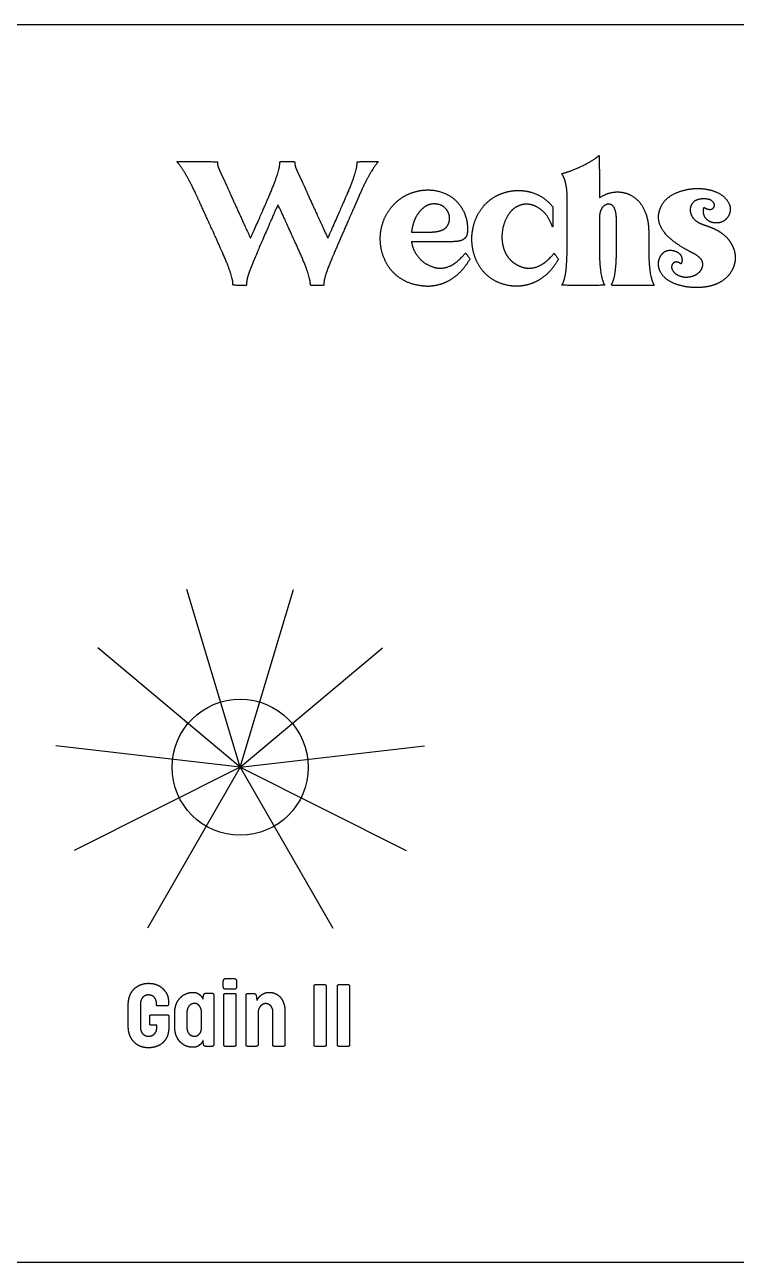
# Model space of a CAD drawing. Header units: millimetres. Extents: x 0 to 500, y 0 to 100.
# Drawn here: x 372.6 to 430.1, y 0 to 100 of the extents above; entities that cross this region are included whole.
import ezdxf

# ---------------------------------------------------------------- set-up
doc = ezdxf.new("R2010")
doc.units = ezdxf.units.MM
for name, color, linetype in [('Clone006', 7, 'CONTINUOUS'), ('ShapeString011', 7, 'CONTINUOUS'), ('ShapeString018', 7, 'CONTINUOUS'), ('Sketch', 7, 'CONTINUOUS')]:
    doc.layers.add(name, color=color, linetype=linetype)

msp = doc.modelspace()

# ---------------------------------------------------------------- linework, layer by layer
at = {"layer": 'Clone006'}
for q in [(385.7, 54.37), (394.3, 54.37), (378.51, 49.64), (401.49, 49.64), (375.1, 41.74), (404.9, 41.74), (376.6, 33.27), (382.5, 27.01), (397.5, 27.01), (403.4, 33.27)]:
    msp.add_line((390, 40), q, dxfattribs=at)
at = {"layer": 'ShapeString011'}
for p, q in [((388.64, 22.26), (388.64, 22.71)), ((388.87, 22.93), (389.5, 22.93)), ((389.5, 22.06), (388.87, 22.06)), ((389.7, 22.71), (389.7, 22.26)), ((395.97, 17.58), (395.97, 22.3)), ((396.1, 22.44), (396.82, 22.44)), ((396.95, 22.3), (396.95, 17.58)), ((397.86, 17.58), (397.86, 22.3)), ((397.99, 22.44), (398.71, 22.44)), ((398.84, 22.3), (398.84, 17.58)), ((384.2, 21.14), (384.2, 20.85)), ((387, 21.27), (387.05, 21.59)), ((387.23, 21.74), (387.73, 21.74)), ((387.86, 21.6), (387.86, 17.58)), ((388.68, 17.58), (388.68, 21.6)), ((388.82, 21.73), (389.53, 21.73)), ((389.66, 21.6), (389.66, 17.58)), ((390.48, 17.58), (390.48, 21.58)), ((390.6, 21.72), (391.1, 21.72)), ((391.28, 21.59), (391.36, 21.16)), ((380.96, 19.07), (380.96, 20.82)), ((381.94, 20.85), (381.94, 19.03)), ((382.8, 20), (384.1, 20)), ((383.24, 20.81), (383.24, 20.91)), ((384.11, 20.72), (383.35, 20.72)), ((384.72, 18.97), (384.72, 20.19)), ((385.7, 20.23), (385.7, 18.93)), ((386.88, 18.98), (386.88, 20.19)), ((391.45, 20.25), (391.45, 17.58)), ((392.64, 17.58), (392.64, 20.29)), ((393.62, 20.24), (393.62, 17.58)), ((382.69, 19.28), (382.69, 19.87)), ((383.26, 19.15), (382.8, 19.15)), ((383.26, 18.94), (383.26, 19.15)), ((384.23, 19.86), (384.23, 18.96)), ((387.05, 17.58), (387, 17.92)), ((387.73, 17.44), (387.22, 17.44)), ((389.53, 17.44), (388.82, 17.44)), ((391.27, 17.44), (390.6, 17.44)), ((393.49, 17.44), (392.76, 17.44)), ((396.82, 17.44), (396.1, 17.44)), ((398.71, 17.44), (397.99, 17.44))]:
    msp.add_line(p, q, dxfattribs=at)
for points in [[(381.07, 21.5), (381.18, 21.81), (381.39, 22.04)], [(381.39, 22.04), (381.6, 22.27), (381.9, 22.4)], [(381.9, 22.4), (382.21, 22.54), (382.6, 22.54)], [(382.6, 22.54), (383.01, 22.54), (383.32, 22.4)], [(383.32, 22.4), (383.62, 22.26), (383.81, 22.05)], [(383.81, 22.05), (384.01, 21.84), (384.11, 21.6)], [(388.64, 22.71), (388.64, 22.8), (388.69, 22.87)], [(388.7, 22.1), (388.64, 22.15), (388.64, 22.26)], [(388.69, 22.87), (388.74, 22.93), (388.87, 22.93)], [(388.87, 22.06), (388.76, 22.06), (388.7, 22.1)], [(389.5, 22.93), (389.6, 22.93), (389.65, 22.87)], [(389.64, 22.1), (389.59, 22.06), (389.5, 22.06)], [(389.7, 22.26), (389.7, 22.14), (389.64, 22.1)], [(389.65, 22.87), (389.7, 22.81), (389.7, 22.71)], [(395.97, 22.3), (395.97, 22.44), (396.1, 22.44)], [(396.82, 22.44), (396.95, 22.44), (396.95, 22.3)], [(397.86, 22.3), (397.86, 22.44), (397.99, 22.44)], [(398.71, 22.44), (398.84, 22.44), (398.84, 22.3)], [(380.96, 20.82), (380.96, 21.18), (381.07, 21.5)], [(381.98, 21.14), (381.94, 21.01), (381.94, 20.85)], [(382.11, 21.38), (382.02, 21.28), (381.98, 21.14)], [(382.31, 21.54), (382.19, 21.48), (382.11, 21.38)], [(382.58, 21.6), (382.43, 21.6), (382.31, 21.54)], [(382.85, 21.55), (382.73, 21.6), (382.58, 21.6)], [(383.05, 21.42), (382.97, 21.51), (382.85, 21.55)], [(383.19, 21.2), (383.14, 21.33), (383.05, 21.42)], [(383.24, 20.91), (383.24, 21.07), (383.19, 21.2)], [(384.11, 21.6), (384.2, 21.35), (384.2, 21.14)], [(384.82, 20.81), (384.93, 21.11), (385.12, 21.33)], [(385.12, 21.33), (385.32, 21.55), (385.59, 21.68)], [(385.59, 21.68), (385.86, 21.81), (386.19, 21.81)], [(386.19, 21.81), (386.34, 21.81), (386.47, 21.77)], [(386.47, 21.77), (386.59, 21.73), (386.69, 21.65)], [(386.69, 21.65), (386.79, 21.58), (386.86, 21.48)], [(386.86, 21.48), (386.94, 21.38), (387, 21.27)], [(387.05, 21.59), (387.09, 21.74), (387.23, 21.74)], [(387.73, 21.74), (387.79, 21.74), (387.83, 21.7)], [(387.83, 21.7), (387.86, 21.67), (387.86, 21.6)], [(388.68, 21.6), (388.68, 21.66), (388.72, 21.69)], [(388.72, 21.69), (388.76, 21.73), (388.82, 21.73)], [(389.53, 21.73), (389.59, 21.73), (389.63, 21.69)], [(389.63, 21.69), (389.66, 21.66), (389.66, 21.6)], [(390.48, 21.58), (390.48, 21.65), (390.51, 21.69)], [(390.51, 21.69), (390.55, 21.72), (390.6, 21.72)], [(391.1, 21.72), (391.25, 21.72), (391.28, 21.59)], [(391.36, 21.16), (391.44, 21.3), (391.53, 21.42)], [(391.53, 21.42), (391.63, 21.54), (391.75, 21.63)], [(391.75, 21.63), (391.87, 21.71), (392.01, 21.76)], [(392.01, 21.76), (392.16, 21.81), (392.32, 21.81)], [(392.32, 21.81), (392.6, 21.81), (392.84, 21.71)], [(392.84, 21.71), (393.08, 21.61), (393.25, 21.41)], [(393.25, 21.41), (393.42, 21.22), (393.52, 20.92)], [(382.69, 19.87), (382.69, 20), (382.8, 20)], [(383.26, 20.74), (383.24, 20.76), (383.24, 20.81)], [(383.35, 20.72), (383.29, 20.72), (383.26, 20.74)], [(384.1, 20), (384.23, 20), (384.23, 19.86)], [(384.18, 20.76), (384.16, 20.72), (384.11, 20.72)], [(384.2, 20.85), (384.2, 20.79), (384.18, 20.76)], [(384.72, 20.19), (384.72, 20.52), (384.82, 20.81)], [(385.75, 20.49), (385.7, 20.37), (385.7, 20.23)], [(385.87, 20.71), (385.79, 20.61), (385.75, 20.49)], [(386.06, 20.86), (385.95, 20.8), (385.87, 20.71)], [(386.31, 20.91), (386.18, 20.91), (386.06, 20.86)], [(386.54, 20.86), (386.44, 20.91), (386.31, 20.91)], [(386.72, 20.7), (386.64, 20.8), (386.54, 20.86)], [(386.84, 20.47), (386.79, 20.6), (386.72, 20.7)], [(386.88, 20.19), (386.88, 20.34), (386.84, 20.47)], [(391.51, 20.48), (391.46, 20.36), (391.45, 20.25)], [(391.63, 20.69), (391.55, 20.59), (391.51, 20.48)], [(391.82, 20.84), (391.72, 20.78), (391.63, 20.69)], [(392.06, 20.9), (391.93, 20.9), (391.82, 20.84)], [(392.29, 20.85), (392.19, 20.9), (392.06, 20.9)], [(392.48, 20.71), (392.4, 20.8), (392.29, 20.85)], [(392.59, 20.52), (392.55, 20.63), (392.48, 20.71)], [(392.64, 20.29), (392.64, 20.41), (392.59, 20.52)], [(393.52, 20.92), (393.62, 20.63), (393.62, 20.24)], [(381.07, 18.37), (380.96, 18.69), (380.96, 19.07)], [(381.94, 19.03), (381.94, 18.87), (381.98, 18.73)], [(382.8, 19.15), (382.69, 19.15), (382.69, 19.28)], [(381.4, 17.82), (381.19, 18.05), (381.07, 18.37)], [(381.98, 18.73), (382.02, 18.59), (382.1, 18.49)], [(382.1, 18.49), (382.19, 18.39), (382.31, 18.33)], [(382.31, 18.33), (382.43, 18.27), (382.6, 18.27)], [(382.6, 18.27), (382.73, 18.27), (382.85, 18.31)], [(382.85, 18.31), (382.97, 18.35), (383.06, 18.44)], [(383.06, 18.44), (383.15, 18.53), (383.21, 18.65)], [(383.21, 18.65), (383.26, 18.78), (383.26, 18.94)], [(384.11, 18.26), (383.98, 17.96), (383.76, 17.75)], [(384.23, 18.96), (384.23, 18.57), (384.11, 18.26)], [(384.82, 18.34), (384.72, 18.64), (384.72, 18.97)], [(385.12, 17.83), (384.93, 18.05), (384.82, 18.34)], [(385.7, 18.93), (385.7, 18.8), (385.74, 18.67)], [(385.74, 18.67), (385.79, 18.55), (385.87, 18.46)], [(385.87, 18.46), (385.95, 18.37), (386.06, 18.32)], [(386.06, 18.32), (386.17, 18.27), (386.31, 18.27)], [(386.31, 18.27), (386.44, 18.27), (386.54, 18.32)], [(386.54, 18.32), (386.65, 18.38), (386.72, 18.47)], [(386.72, 18.47), (386.8, 18.56), (386.84, 18.69)], [(386.84, 18.69), (386.88, 18.82), (386.88, 18.98)], [(381.91, 17.46), (381.61, 17.59), (381.4, 17.82)], [(382.58, 17.33), (382.21, 17.33), (381.91, 17.46)], [(383.24, 17.44), (382.94, 17.33), (382.58, 17.33)], [(383.76, 17.75), (383.54, 17.54), (383.24, 17.44)], [(385.59, 17.49), (385.32, 17.62), (385.12, 17.83)], [(386.2, 17.37), (385.86, 17.37), (385.59, 17.49)], [(386.47, 17.41), (386.35, 17.37), (386.2, 17.37)], [(386.69, 17.53), (386.6, 17.45), (386.47, 17.41)], [(386.87, 17.7), (386.79, 17.6), (386.69, 17.53)], [(387, 17.92), (386.95, 17.8), (386.87, 17.7)], [(387.11, 17.48), (387.07, 17.51), (387.05, 17.58)], [(387.22, 17.44), (387.16, 17.44), (387.11, 17.48)], [(387.83, 17.48), (387.79, 17.44), (387.73, 17.44)], [(387.86, 17.58), (387.86, 17.51), (387.83, 17.48)], [(388.82, 17.44), (388.68, 17.44), (388.68, 17.58)], [(389.66, 17.58), (389.66, 17.44), (389.53, 17.44)], [(390.51, 17.48), (390.48, 17.51), (390.48, 17.58)], [(390.6, 17.44), (390.54, 17.44), (390.51, 17.48)], [(391.39, 17.48), (391.33, 17.44), (391.27, 17.44)], [(391.45, 17.58), (391.45, 17.51), (391.39, 17.48)], [(392.67, 17.47), (392.64, 17.51), (392.64, 17.58)], [(392.76, 17.44), (392.71, 17.44), (392.67, 17.47)], [(393.58, 17.48), (393.55, 17.44), (393.49, 17.44)], [(393.62, 17.58), (393.62, 17.51), (393.58, 17.48)], [(396.1, 17.44), (395.97, 17.44), (395.97, 17.58)], [(396.95, 17.58), (396.95, 17.44), (396.82, 17.44)], [(397.99, 17.44), (397.86, 17.44), (397.86, 17.58)], [(398.84, 17.58), (398.84, 17.44), (398.71, 17.44)]]:
    msp.add_open_spline(points, degree=2, dxfattribs=at)
at = {"layer": 'ShapeString018'}
for p, q in [((418.97, 89.42), (418.99, 89.43)), ((384.91, 88.9), (384.9, 88.92)), ((388.16, 88.9), (388.16, 88.85)), ((393.2, 88.82), (393.2, 88.91)), ((394.41, 88.91), (394.41, 88.85)), ((399.45, 88.82), (399.45, 88.9)), ((401.15, 88.93), (401.13, 88.9)), ((416, 87.94), (415.99, 87.95)), ((399.73, 86.45), (399.62, 86.19)), ((419.05, 86.04), (419.07, 86.04)), ((415.26, 85.29), (415.27, 85.28)), ((415.27, 85.28), (415.27, 83.7)), ((416.42, 82.43), (416.42, 85.95)), ((427.49, 85.24), (427.51, 85.24)), ((420.41, 83.59), (420.42, 83.59)), ((420.41, 81.84), (420.41, 83.59)), ((420.42, 83.59), (420.42, 83.83)), ((428.65, 83.99), (428.48, 83.98)), ((397.06, 82.8), (397.09, 82.78)), ((407.13, 82.47), (403.88, 82.47)), ((423.02, 82.85), (423.02, 82.25)), ((423.02, 82.25), (423.02, 81.44)), ((408.19, 81.54), (408.21, 81.55)), ((408.56, 81.08), (408.55, 81.06)), ((415.35, 81.52), (415.36, 81.53)), ((426.4, 81.63), (426.33, 81.67)), ((425.61, 80.68), (425.59, 80.68)), ((389.42, 78.98), (389.42, 79.04)), ((390.51, 79.04), (390.51, 78.98)), ((395.67, 78.98), (395.67, 79.04)), ((396.76, 79.04), (396.76, 78.98)), ((396.72, 78.94), (395.71, 78.94)), ((419.44, 78.98), (419.45, 78.97)), ((420.02, 78.94), (419.99, 78.98)), ((423.41, 78.94), (420.02, 78.94)), ((423.43, 78.98), (423.41, 78.94))]:
    msp.add_line(p, q, dxfattribs=at)
for points in [[(417.65, 88.6), (418.59, 89.06), (418.97, 89.42)], [(418.99, 89.43), (419, 89.43), (419.01, 89.42)], [(419.01, 89.42), (419.02, 89.41), (419.02, 87.73)], [(384.9, 88.92), (384.9, 88.94), (384.92, 88.94)], [(386.36, 86.45), (385.54, 88.21), (384.91, 88.9)], [(384.92, 88.94), (388.14, 88.94), (388.15, 88.93)], [(388.15, 88.93), (388.16, 88.91), (388.16, 88.9)], [(388.16, 88.85), (388.16, 88.64), (388.27, 88.38)], [(388.27, 88.38), (388.38, 88.11), (388.57, 87.73)], [(392.46, 86.45), (393.2, 88.22), (393.2, 88.82)], [(393.2, 88.91), (393.2, 88.92), (393.21, 88.93)], [(393.21, 88.93), (393.22, 88.94), (393.81, 88.94)], [(393.81, 88.94), (394.39, 88.94), (394.4, 88.93)], [(394.4, 88.93), (394.41, 88.92), (394.41, 88.91)], [(394.41, 88.85), (394.41, 88.64), (394.52, 88.37)], [(394.52, 88.37), (394.63, 88.11), (394.82, 87.72)], [(398.71, 86.45), (399.45, 88.22), (399.45, 88.82)], [(399.45, 88.9), (399.45, 88.91), (399.46, 88.93)], [(399.46, 88.93), (399.47, 88.94), (401.13, 88.94)], [(401.13, 88.9), (400.52, 88.21), (399.73, 86.45)], [(401.13, 88.94), (401.15, 88.94), (401.15, 88.93)], [(416.02, 87.98), (416.7, 88.14), (417.65, 88.6)], [(388.57, 87.73), (388.76, 87.34), (389.01, 86.77)], [(394.82, 87.72), (395.01, 87.33), (395.26, 86.77)], [(415.99, 87.95), (415.99, 87.98), (416.02, 87.98)], [(416.28, 87.28), (416.19, 87.64), (416, 87.94)], [(416.4, 86.57), (416.37, 86.92), (416.28, 87.28)], [(419.02, 87.73), (419.02, 86.06), (419.03, 86.05)], [(387.99, 82.89), (386.83, 85.45), (386.36, 86.45)], [(389.01, 86.77), (389.6, 85.44), (390.81, 82.8)], [(390.86, 82.8), (392.19, 85.79), (392.46, 86.45)], [(395.26, 86.77), (395.71, 85.73), (397.06, 82.8)], [(397.11, 82.8), (398.51, 85.97), (398.71, 86.45)], [(399.62, 86.19), (399.35, 85.58), (398.77, 84.25)], [(402.36, 85.42), (402.94, 86.04), (403.68, 86.35)], [(403.68, 86.35), (404.41, 86.65), (405.16, 86.65)], [(405.16, 86.65), (405.39, 86.65), (405.62, 86.62)], [(405.62, 86.62), (406.9, 86.44), (407.62, 85.58)], [(409.69, 85.37), (410.25, 86), (410.98, 86.3)], [(410.98, 86.3), (411.71, 86.61), (412.47, 86.61)], [(412.47, 86.61), (412.93, 86.61), (413.39, 86.5)], [(413.39, 86.5), (414.53, 86.21), (415.26, 85.29)], [(416.42, 85.95), (416.42, 86.21), (416.4, 86.57)], [(419.03, 86.05), (419.04, 86.04), (419.05, 86.04)], [(419.07, 86.04), (419.74, 86.49), (420.5, 86.49)], [(420.5, 86.49), (421.23, 86.49), (421.85, 86.05)], [(421.85, 86.05), (422.48, 85.6), (422.8, 84.67)], [(424.04, 85.38), (424.4, 86.06), (425.23, 86.41)], [(425.23, 86.41), (426.06, 86.77), (426.97, 86.77)], [(426.97, 86.77), (427.79, 86.77), (428.49, 86.47)], [(428.49, 86.47), (429.2, 86.16), (429.5, 85.54)], [(393.05, 85.44), (393.03, 85.44), (392.15, 83.4)], [(394.13, 83.12), (393.08, 85.44), (393.05, 85.44)], [(401.58, 84.15), (401.84, 84.85), (402.36, 85.42)], [(404.8, 85.2), (404.41, 84.89), (404.16, 84.38)], [(405.67, 85.52), (405.19, 85.52), (404.8, 85.2)], [(406.35, 85.35), (406.07, 85.52), (405.67, 85.52)], [(406.77, 84.91), (406.63, 85.18), (406.35, 85.35)], [(407.62, 85.58), (408.37, 84.7), (408.37, 83.45)], [(408.96, 84.1), (409.2, 84.8), (409.69, 85.37)], [(412.27, 85.25), (411.85, 85), (411.56, 84.47)], [(413.13, 85.5), (412.68, 85.5), (412.27, 85.25)], [(414.34, 85.03), (413.76, 85.5), (413.13, 85.5)], [(415.22, 83.69), (414.92, 84.57), (414.34, 85.03)], [(419.42, 85.38), (419.24, 85.27), (419.13, 85)], [(419.76, 85.5), (419.59, 85.5), (419.42, 85.38)], [(420.2, 85.25), (420.06, 85.5), (419.76, 85.5)], [(420.38, 84.62), (420.34, 85), (420.2, 85.25)], [(423.8, 84.46), (423.8, 84.89), (424.04, 85.38)], [(426.62, 85.66), (426.36, 85.39), (426.36, 85.04)], [(426.36, 85.04), (426.36, 84.74), (426.54, 84.46)], [(427.45, 85.93), (426.89, 85.93), (426.62, 85.66)], [(427.43, 84.93), (427.43, 85.07), (427.47, 85.22)], [(428.12, 85.76), (427.92, 85.93), (427.45, 85.93)], [(427.47, 85.22), (427.47, 85.24), (427.49, 85.24)], [(427.51, 85.24), (427.58, 85.17), (427.71, 85.13)], [(427.71, 85.13), (427.84, 85.08), (427.98, 85.08)], [(427.98, 85.08), (428.13, 85.08), (428.23, 85.19)], [(428.32, 85.42), (428.32, 85.6), (428.12, 85.76)], [(428.23, 85.19), (428.32, 85.29), (428.32, 85.42)], [(429.6, 85.1), (429.6, 84.7), (429.33, 84.37)], [(429.5, 85.54), (429.6, 85.32), (429.6, 85.1)], [(398.77, 84.25), (398.18, 82.93), (397.63, 81.64)], [(401.32, 82.71), (401.32, 83.44), (401.58, 84.15)], [(404.16, 84.38), (403.92, 83.87), (403.85, 83.27)], [(406.92, 84.35), (406.92, 84.64), (406.77, 84.91)], [(406.8, 83.85), (406.92, 84.09), (406.92, 84.35)], [(408.72, 82.67), (408.72, 83.4), (408.96, 84.1)], [(411.56, 84.47), (411.15, 83.71), (411.15, 82.84)], [(419.13, 85), (419.02, 84.72), (419.02, 84.22)], [(419.02, 84.22), (419.02, 82.21), (419.03, 81.44)], [(420.42, 83.83), (420.42, 84.24), (420.38, 84.62)], [(422.8, 84.67), (422.94, 84.22), (422.98, 83.8)], [(424.62, 82.84), (423.8, 83.61), (423.8, 84.46)], [(426.54, 84.46), (426.72, 84.18), (427.06, 84)], [(427.73, 84.24), (427.43, 84.51), (427.43, 84.93)], [(428.48, 83.98), (428.03, 83.98), (427.73, 84.24)], [(429.33, 84.37), (429.06, 84.05), (428.65, 83.99)], [(392.15, 83.4), (390.91, 80.57), (390.66, 79.81)], [(394.89, 81.43), (394.69, 81.89), (394.13, 83.12)], [(403.85, 83.27), (403.85, 83.25), (403.85, 83.24)], [(403.85, 83.24), (403.86, 83.23), (404.9, 83.23)], [(404.9, 83.23), (405.36, 83.23), (405.74, 83.27)], [(405.74, 83.27), (406.12, 83.31), (406.39, 83.44)], [(406.39, 83.44), (406.66, 83.57), (406.8, 83.85)], [(408.37, 83.45), (408.37, 83.03), (408.22, 82.82)], [(415.24, 83.68), (415.22, 83.68), (415.22, 83.69)], [(415.27, 83.7), (415.27, 83.68), (415.24, 83.68)], [(422.98, 83.8), (423.02, 83.38), (423.02, 82.85)], [(427.06, 84), (427.32, 83.88), (427.62, 83.78)], [(427.62, 83.78), (428.01, 83.65), (428.42, 83.45)], [(428.42, 83.45), (428.84, 83.25), (429.24, 82.88)], [(388.64, 81.43), (388.47, 81.83), (387.99, 82.89)], [(390.81, 82.8), (390.82, 82.78), (390.84, 82.78)], [(390.84, 82.78), (390.85, 82.78), (390.86, 82.8)], [(397.09, 82.78), (397.1, 82.78), (397.11, 82.8)], [(401.7, 80.97), (401.32, 81.8), (401.32, 82.71)], [(403.88, 82.47), (403.85, 82.47), (403.85, 82.45)], [(403.85, 82.45), (403.95, 81.77), (404.4, 81.22)], [(407.78, 82.54), (407.5, 82.47), (407.13, 82.47)], [(408.22, 82.82), (408.06, 82.61), (407.78, 82.54)], [(409.08, 80.96), (408.72, 81.78), (408.72, 82.67)], [(411.15, 82.84), (411.15, 82.32), (411.32, 81.84)], [(416.41, 81.44), (416.42, 81.77), (416.42, 82.43)], [(426.33, 81.67), (425.27, 82.23), (424.62, 82.84)], [(429.24, 82.88), (429.62, 82.49), (429.81, 82.06)], [(429.81, 82.06), (430, 81.62), (430, 81.18)], [(389.42, 79.04), (389.42, 79.65), (388.64, 81.43)], [(395.67, 79.04), (395.67, 79.65), (394.89, 81.43)], [(397.63, 81.64), (397.08, 80.34), (396.91, 79.81)], [(404.4, 81.22), (404.85, 80.67), (405.63, 80.41)], [(406.16, 80.33), (407.21, 80.33), (408.19, 81.54)], [(408.55, 81.06), (408.11, 80.29), (407.55, 79.8)], [(408.21, 81.55), (408.22, 81.55), (408.56, 81.08)], [(411.32, 81.84), (411.49, 81.35), (411.85, 80.98)], [(413.34, 80.33), (414.38, 80.33), (415.35, 81.52)], [(415.71, 81.05), (415.28, 80.29), (414.73, 79.8)], [(415.36, 81.53), (415.37, 81.53), (415.7, 81.08)], [(415.7, 81.08), (415.71, 81.07), (415.71, 81.05)], [(416.3, 79.94), (416.39, 80.57), (416.41, 81.44)], [(419.03, 81.44), (419.05, 79.67), (419.44, 78.98)], [(420.29, 79.94), (420.4, 80.69), (420.41, 81.84)], [(423.02, 81.44), (423.04, 79.67), (423.43, 78.98)], [(423.8, 80.67), (423.8, 81.11), (424.07, 81.45)], [(424.07, 81.45), (424.33, 81.78), (424.75, 81.78)], [(424.75, 81.78), (425.18, 81.76), (425.45, 81.54)], [(425.45, 81.54), (425.7, 81.34), (425.7, 81)], [(427.19, 81.11), (426.88, 81.43), (426.4, 81.63)], [(427.38, 80.62), (427.38, 80.91), (427.19, 81.11)], [(430, 81.18), (430, 80.59), (429.68, 80.06)], [(402.84, 79.58), (402.08, 80.14), (401.7, 80.97)], [(405.63, 80.41), (405.88, 80.33), (406.16, 80.33)], [(410.15, 79.59), (409.43, 80.15), (409.08, 80.96)], [(411.85, 80.98), (412.22, 80.6), (412.81, 80.41)], [(412.81, 80.41), (413.06, 80.33), (413.34, 80.33)], [(423.91, 80.12), (423.8, 80.4), (423.8, 80.67)], [(425.07, 79.09), (424.23, 79.43), (423.91, 80.12)], [(424.97, 80.71), (424.86, 80.58), (424.86, 80.42)], [(424.86, 80.42), (424.86, 80.34), (424.88, 80.27)], [(424.88, 80.27), (425.03, 79.94), (425.35, 79.78)], [(425.23, 80.83), (425.08, 80.83), (424.97, 80.71)], [(425.59, 80.68), (425.47, 80.82), (425.23, 80.83)], [(425.64, 80.69), (425.63, 80.68), (425.61, 80.68)], [(425.7, 81), (425.7, 80.85), (425.64, 80.69)], [(426.72, 79.75), (427.04, 79.89), (427.23, 80.17)], [(427.23, 80.17), (427.38, 80.42), (427.38, 80.62)], [(429.68, 80.06), (429.37, 79.53), (428.77, 79.19)], [(390.66, 79.81), (390.51, 79.32), (390.51, 79.04)], [(396.91, 79.81), (396.76, 79.32), (396.76, 79.04)], [(404.74, 78.89), (403.6, 79.02), (402.84, 79.58)], [(406.38, 79.09), (405.75, 78.86), (405.13, 78.86)], [(407.55, 79.8), (407, 79.32), (406.38, 79.09)], [(411.93, 78.89), (410.86, 79.04), (410.15, 79.59)], [(413.57, 79.1), (412.95, 78.87), (412.34, 78.87)], [(414.73, 79.8), (414.18, 79.32), (413.57, 79.1)], [(416, 78.97), (416.21, 79.32), (416.3, 79.94)], [(419.99, 78.98), (420.2, 79.32), (420.29, 79.94)], [(426.84, 78.76), (425.91, 78.76), (425.07, 79.09)], [(425.35, 79.78), (425.68, 79.61), (426.05, 79.61)], [(426.05, 79.61), (426.4, 79.61), (426.72, 79.75)], [(428.77, 79.19), (428.38, 78.97), (427.88, 78.86)], [(389.44, 78.95), (389.42, 78.97), (389.42, 78.98)], [(390.47, 78.94), (389.45, 78.94), (389.44, 78.95)], [(390.5, 78.95), (390.48, 78.94), (390.47, 78.94)], [(390.51, 78.98), (390.51, 78.97), (390.5, 78.95)], [(395.69, 78.95), (395.67, 78.97), (395.67, 78.98)], [(395.71, 78.94), (395.7, 78.94), (395.69, 78.95)], [(396.75, 78.95), (396.73, 78.94), (396.72, 78.94)], [(396.76, 78.98), (396.76, 78.97), (396.75, 78.95)], [(405.13, 78.86), (404.93, 78.86), (404.74, 78.89)], [(412.34, 78.87), (412.13, 78.87), (411.93, 78.89)], [(416, 78.95), (416, 78.96), (416, 78.97)], [(417.73, 78.94), (416.01, 78.94), (416, 78.95)], [(419.44, 78.95), (419.44, 78.94), (417.73, 78.94)], [(419.45, 78.97), (419.45, 78.95), (419.44, 78.95)], [(427.88, 78.86), (427.38, 78.76), (426.84, 78.76)]]:
    msp.add_open_spline(points, degree=2, dxfattribs=at)
at = {"layer": 'Sketch'}
for p, q in [((500, 100), (0, 100)), ((0, 0), (500, 0))]:
    msp.add_line(p, q, dxfattribs=at)
msp.add_circle((390, 40), 5.5, dxfattribs=at)

doc.saveas('drawing.dxf')
